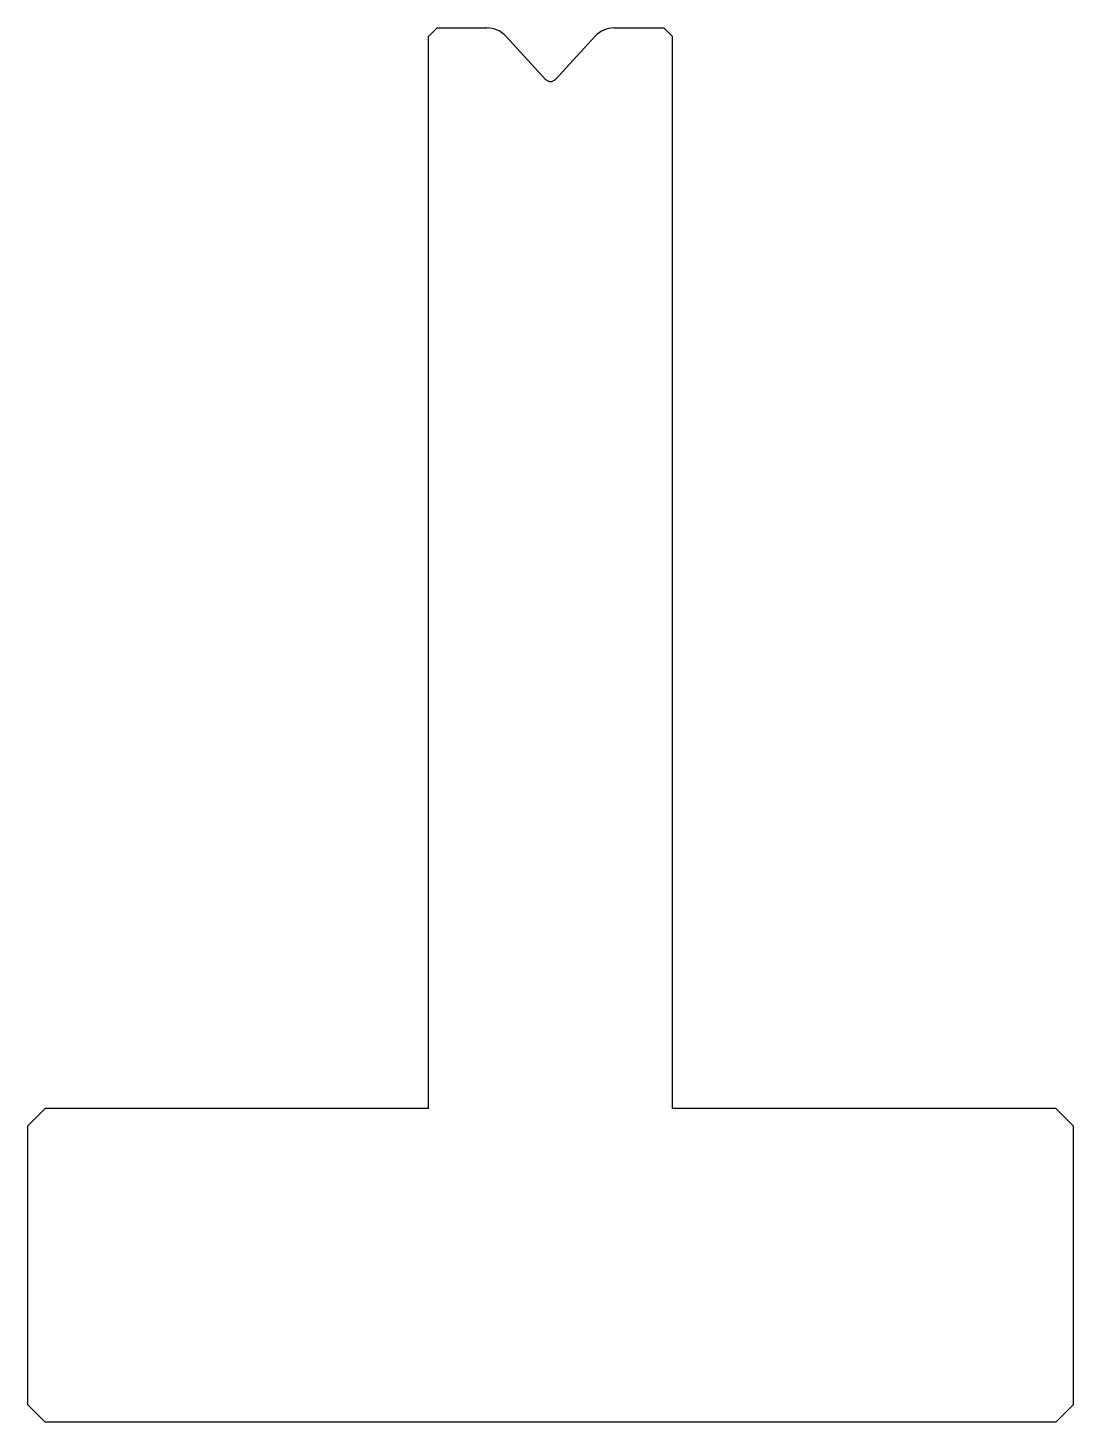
# Model space of a CAD drawing. Header units: millimetres. Extents: x 1480.3 to 1540.3, y 1078.7 to 1158.7.
import ezdxf

# ---------------------------------------------------------------- set-up
doc = ezdxf.new("R2010")
doc.units = ezdxf.units.MM
doc.layers.add('Default', color=7, linetype='Continuous')

msp = doc.modelspace()

# ---------------------------------------------------------------- linework, layer by layer
at = {"layer": 'Default'}
for p, q in [((1503.339, 1158.235), (1503.839, 1158.735)), ((1503.839, 1158.735), (1506.679, 1158.735)), ((1513.999, 1158.735), (1516.839, 1158.735)), ((1516.839, 1158.735), (1517.339, 1158.235)), ((1503.339, 1096.735), (1503.339, 1158.235)), ((1510.044, 1155.782), (1507.785, 1158.248)), ((1510.634, 1155.782), (1512.893, 1158.248)), ((1517.339, 1096.735), (1517.339, 1158.235)), ((1480.339, 1095.735), (1481.339, 1096.735)), ((1503.339, 1096.735), (1481.339, 1096.735)), ((1539.339, 1096.735), (1517.339, 1096.735)), ((1539.339, 1096.735), (1540.339, 1095.735)), ((1480.339, 1079.735), (1480.339, 1095.735)), ((1540.339, 1095.735), (1540.339, 1079.735)), ((1481.339, 1078.735), (1480.339, 1079.735)), ((1539.339, 1078.735), (1540.339, 1079.735)), ((1539.339, 1078.735), (1481.339, 1078.735))]:
    msp.add_line(p, q, dxfattribs=at)
for centre, radius, start, end in [((1506.679, 1157.235), 1.5, 42.5, 90), ((1513.999, 1157.235), 1.5, 90, 137.5), ((1510.339, 1156.053), 0.4, 222.5, 317.5)]:
    msp.add_arc(centre, radius, start, end, dxfattribs=at)

doc.saveas('drawing.dxf')
